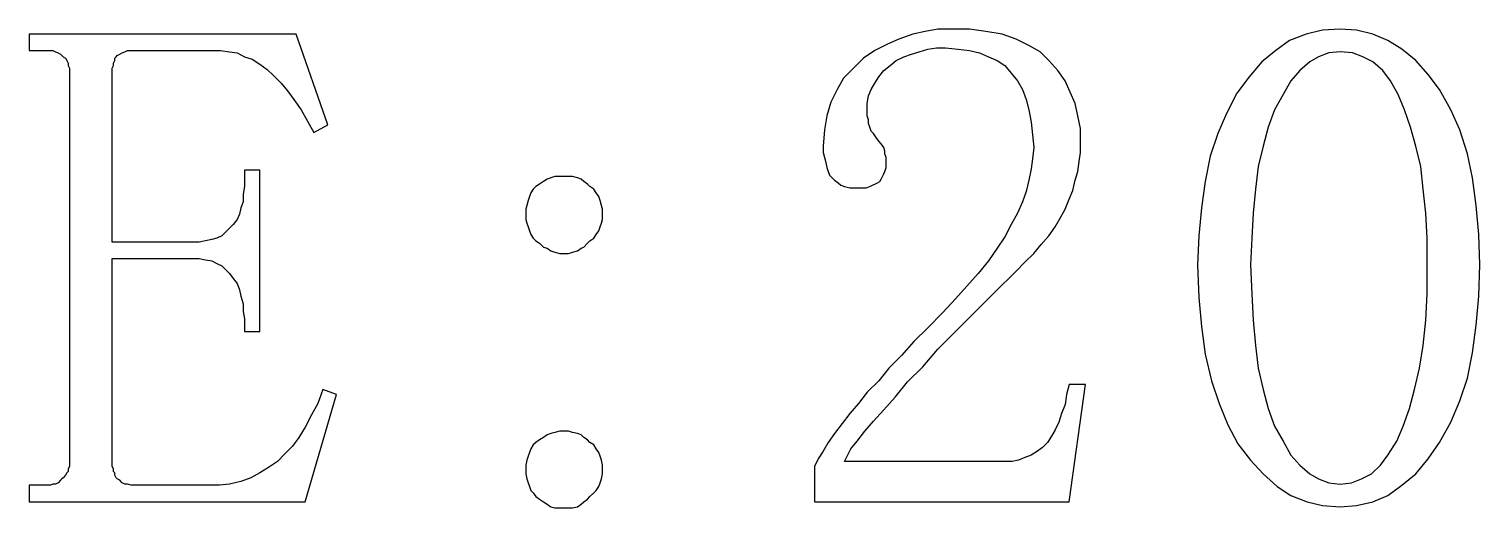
# Model space of a CAD drawing. Extents: x -210 to 210, y -160 to 160.
# Drawn here: x -183.85 to -172.34, y -139.46 to -135.66 of the extents above; entities that cross this region are included whole.
import ezdxf

# ---------------------------------------------------------------- set-up
doc = ezdxf.new("R2010")
doc.units = 0
doc.header["$MEASUREMENT"] = 0
doc.layers.get('0').update_dxf_attribs({"linetype": 'CONTINUOUS'})

msp = doc.modelspace()

# ---------------------------------------------------------------- linework, layer by layer
for points in [[(-183.85, -135.7), (-183.85, -135.83), (-183.85, -135.83), (-183.74, -135.83), (-183.74, -135.83), (-183.71, -135.83), (-183.71, -135.83), (-183.69, -135.83), (-183.69, -135.83), (-183.66, -135.83), (-183.66, -135.83), (-183.64, -135.84), (-183.64, -135.84), (-183.62, -135.85), (-183.62, -135.85), (-183.6, -135.86), (-183.6, -135.86), (-183.59, -135.87), (-183.59, -135.87), (-183.58, -135.88), (-183.58, -135.88), (-183.56, -135.89), (-183.56, -135.89), (-183.55, -135.91), (-183.55, -135.91), (-183.54, -135.93), (-183.54, -135.93), (-183.54, -135.95), (-183.54, -135.95), (-183.53, -135.97), (-183.53, -135.97), (-183.53, -135.99), (-183.53, -135.99), (-183.53, -139.1), (-183.53, -139.1), (-183.53, -139.13), (-183.53, -139.13), (-183.54, -139.15), (-183.54, -139.15), (-183.54, -139.17), (-183.54, -139.17), (-183.55, -139.18), (-183.55, -139.18), (-183.56, -139.2), (-183.56, -139.2), (-183.58, -139.22), (-183.58, -139.22), (-183.59, -139.23), (-183.59, -139.23), (-183.6, -139.24), (-183.6, -139.24), (-183.62, -139.26), (-183.62, -139.26), (-183.64, -139.27), (-183.64, -139.27), (-183.66, -139.27), (-183.66, -139.27), (-183.68, -139.28), (-183.68, -139.28), (-183.7, -139.28), (-183.7, -139.28), (-183.73, -139.28), (-183.73, -139.28), (-183.85, -139.28), (-183.85, -139.28), (-183.85, -139.41), (-183.85, -139.41), (-181.66, -139.41), (-181.66, -139.41), (-181.41, -138.56), (-181.41, -138.56), (-181.52, -138.52), (-181.52, -138.52), (-181.56, -138.63), (-181.56, -138.63), (-181.61, -138.72), (-181.61, -138.72), (-181.66, -138.82), (-181.66, -138.82), (-181.71, -138.9), (-181.71, -138.9), (-181.76, -138.97), (-181.76, -138.97), (-181.82, -139.03), (-181.82, -139.03), (-181.88, -139.09), (-181.88, -139.09), (-181.95, -139.14), (-181.95, -139.14), (-182.02, -139.18), (-182.02, -139.18), (-182.09, -139.22), (-182.09, -139.22), (-182.17, -139.25), (-182.17, -139.25), (-182.26, -139.27), (-182.26, -139.27), (-182.34, -139.28), (-182.34, -139.28), (-182.44, -139.28), (-182.44, -139.28), (-182.99, -139.28), (-182.99, -139.28), (-183.02, -139.28), (-183.02, -139.28), (-183.04, -139.28), (-183.04, -139.28), (-183.07, -139.27), (-183.07, -139.27), (-183.09, -139.27), (-183.09, -139.27), (-183.11, -139.26), (-183.11, -139.26), (-183.13, -139.24), (-183.13, -139.24), (-183.15, -139.23), (-183.15, -139.23), (-183.16, -139.22), (-183.16, -139.22), (-183.17, -139.2), (-183.17, -139.2), (-183.17, -139.18), (-183.17, -139.18), (-183.18, -139.17), (-183.18, -139.17), (-183.18, -139.15), (-183.18, -139.15), (-183.19, -139.13), (-183.19, -139.13), (-183.19, -139.1), (-183.19, -139.1), (-183.19, -137.48), (-183.19, -137.48), (-182.56, -137.48), (-182.56, -137.48), (-182.5, -137.48), (-182.5, -137.48), (-182.45, -137.49), (-182.45, -137.49), (-182.4, -137.5), (-182.4, -137.5), (-182.36, -137.52), (-182.36, -137.52), (-182.32, -137.54), (-182.32, -137.54), (-182.29, -137.57), (-182.29, -137.57), (-182.26, -137.6), (-182.26, -137.6), (-182.23, -137.64), (-182.23, -137.64), (-182.2, -137.68), (-182.2, -137.68), (-182.18, -137.73), (-182.18, -137.73), (-182.17, -137.78), (-182.17, -137.78), (-182.15, -137.84), (-182.15, -137.84), (-182.15, -137.9), (-182.15, -137.9), (-182.14, -137.96), (-182.14, -137.96), (-182.14, -138.06), (-182.14, -138.06), (-182.02, -138.06), (-182.02, -138.06), (-182.02, -136.78), (-182.02, -136.78), (-182.14, -136.78), (-182.14, -136.78), (-182.14, -136.91), (-182.14, -136.91), (-182.15, -136.97), (-182.15, -136.97), (-182.15, -137.03), (-182.15, -137.03), (-182.17, -137.08), (-182.17, -137.08), (-182.18, -137.13), (-182.18, -137.13), (-182.2, -137.17), (-182.2, -137.17), (-182.23, -137.21), (-182.23, -137.21), (-182.26, -137.24), (-182.26, -137.24), (-182.29, -137.27), (-182.29, -137.27), (-182.32, -137.3), (-182.32, -137.3), (-182.36, -137.32), (-182.36, -137.32), (-182.4, -137.33), (-182.4, -137.33), (-182.45, -137.34), (-182.45, -137.34), (-182.5, -137.35), (-182.5, -137.35), (-182.56, -137.35), (-182.56, -137.35), (-183.19, -137.35), (-183.19, -137.35), (-183.19, -135.99), (-183.19, -135.99), (-183.19, -135.97), (-183.19, -135.97), (-183.18, -135.95), (-183.18, -135.95), (-183.18, -135.93), (-183.18, -135.93), (-183.17, -135.91), (-183.17, -135.91), (-183.17, -135.89), (-183.17, -135.89), (-183.16, -135.88), (-183.16, -135.88), (-183.15, -135.87), (-183.15, -135.87), (-183.13, -135.86), (-183.13, -135.86), (-183.11, -135.85), (-183.11, -135.85), (-183.09, -135.84), (-183.09, -135.84), (-183.07, -135.83), (-183.07, -135.83), (-183.04, -135.83), (-183.04, -135.83), (-183.02, -135.83), (-183.02, -135.83), (-182.99, -135.83), (-182.99, -135.83), (-182.39, -135.83), (-182.39, -135.83), (-182.33, -135.83), (-182.33, -135.83), (-182.26, -135.84), (-182.26, -135.84), (-182.2, -135.85), (-182.2, -135.85), (-182.14, -135.88), (-182.14, -135.88), (-182.08, -135.9), (-182.08, -135.9), (-182.02, -135.94), (-182.02, -135.94), (-181.96, -135.98), (-181.96, -135.98), (-181.91, -136.03), (-181.91, -136.03), (-181.85, -136.09), (-181.85, -136.09), (-181.8, -136.15), (-181.8, -136.15), (-181.75, -136.22), (-181.75, -136.22), (-181.69, -136.3), (-181.69, -136.3), (-181.64, -136.39), (-181.64, -136.39), (-181.59, -136.48), (-181.59, -136.48), (-181.48, -136.42), (-181.48, -136.42), (-181.73, -135.7), (-181.73, -135.7), (-183.85, -135.7)], [(-175.89, -136.5), (-175.88, -136.6), (-175.88, -136.6), (-175.89, -136.69), (-175.89, -136.69), (-175.9, -136.77), (-175.9, -136.77), (-175.92, -136.86), (-175.92, -136.86), (-175.94, -136.95), (-175.94, -136.95), (-175.97, -137.03), (-175.97, -137.03), (-176.01, -137.12), (-176.01, -137.12), (-176.06, -137.21), (-176.06, -137.21), (-176.11, -137.31), (-176.11, -137.31), (-176.17, -137.4), (-176.17, -137.4), (-176.24, -137.5), (-176.24, -137.5), (-176.32, -137.6), (-176.32, -137.6), (-176.41, -137.7), (-176.41, -137.7), (-176.5, -137.8), (-176.5, -137.8), (-176.6, -137.91), (-176.6, -137.91), (-176.72, -138.03), (-176.72, -138.03), (-176.83, -138.14), (-176.83, -138.14), (-176.93, -138.25), (-176.93, -138.25), (-177.03, -138.35), (-177.03, -138.35), (-177.11, -138.45), (-177.11, -138.45), (-177.2, -138.54), (-177.2, -138.54), (-177.27, -138.63), (-177.27, -138.63), (-177.34, -138.71), (-177.34, -138.71), (-177.4, -138.79), (-177.4, -138.79), (-177.46, -138.87), (-177.46, -138.87), (-177.51, -138.94), (-177.51, -138.94), (-177.55, -139.01), (-177.55, -139.01), (-177.59, -139.07), (-177.59, -139.07), (-177.62, -139.13), (-177.62, -139.13), (-177.62, -139.41), (-177.62, -139.41), (-175.6, -139.41), (-175.6, -139.41), (-175.47, -138.48), (-175.47, -138.48), (-175.6, -138.48), (-175.6, -138.48), (-175.62, -138.56), (-175.62, -138.56), (-175.63, -138.64), (-175.63, -138.64), (-175.66, -138.71), (-175.66, -138.71), (-175.68, -138.78), (-175.68, -138.78), (-175.71, -138.84), (-175.71, -138.84), (-175.74, -138.89), (-175.74, -138.89), (-175.77, -138.94), (-175.77, -138.94), (-175.81, -138.98), (-175.81, -138.98), (-175.85, -139.01), (-175.85, -139.01), (-175.9, -139.04), (-175.9, -139.04), (-175.95, -139.06), (-175.95, -139.06), (-176, -139.08), (-176, -139.08), (-176.05, -139.09), (-176.05, -139.09), (-176.1, -139.09), (-176.1, -139.09), (-177.38, -139.09), (-177.38, -139.09), (-177.36, -139.05), (-177.36, -139.05), (-177.33, -138.99), (-177.33, -138.99), (-177.28, -138.93), (-177.28, -138.93), (-177.22, -138.85), (-177.22, -138.85), (-177.15, -138.77), (-177.15, -138.77), (-177.07, -138.68), (-177.07, -138.68), (-176.98, -138.58), (-176.98, -138.58), (-176.88, -138.46), (-176.88, -138.46), (-176.76, -138.34), (-176.76, -138.34), (-176.64, -138.2), (-176.64, -138.2), (-176.5, -138.06), (-176.5, -138.06), (-176.35, -137.91), (-176.35, -137.91), (-176.19, -137.75), (-176.19, -137.75), (-176.02, -137.58), (-176.02, -137.58), (-175.95, -137.51), (-175.95, -137.51), (-175.88, -137.44), (-175.88, -137.44), (-175.82, -137.37), (-175.82, -137.37), (-175.76, -137.3), (-175.76, -137.3), (-175.71, -137.23), (-175.71, -137.23), (-175.67, -137.16), (-175.67, -137.16), (-175.63, -137.09), (-175.63, -137.09), (-175.6, -137.01), (-175.6, -137.01), (-175.57, -136.94), (-175.57, -136.94), (-175.55, -136.86), (-175.55, -136.86), (-175.53, -136.79), (-175.53, -136.79), (-175.52, -136.71), (-175.52, -136.71), (-175.51, -136.64), (-175.51, -136.64), (-175.51, -136.56), (-175.51, -136.56), (-175.51, -136.45), (-175.51, -136.45), (-175.53, -136.35), (-175.53, -136.35), (-175.55, -136.25), (-175.55, -136.25), (-175.59, -136.16), (-175.59, -136.16), (-175.63, -136.07), (-175.63, -136.07), (-175.69, -135.99), (-175.69, -135.99), (-175.76, -135.91), (-175.76, -135.91), (-175.83, -135.84), (-175.83, -135.84), (-175.92, -135.79), (-175.92, -135.79), (-176.02, -135.74), (-176.02, -135.74), (-176.13, -135.7), (-176.13, -135.7), (-176.26, -135.68), (-176.26, -135.68), (-176.39, -135.66), (-176.39, -135.66), (-176.53, -135.66), (-176.53, -135.66), (-176.64, -135.66), (-176.64, -135.66), (-176.74, -135.68), (-176.74, -135.68), (-176.84, -135.7), (-176.84, -135.7), (-176.95, -135.74), (-176.95, -135.74), (-177.04, -135.78), (-177.04, -135.78), (-177.14, -135.83), (-177.14, -135.83), (-177.23, -135.89), (-177.23, -135.89), (-177.31, -135.97), (-177.31, -135.97), (-177.39, -136.05), (-177.39, -136.05), (-177.44, -136.14), (-177.44, -136.14), (-177.49, -136.24), (-177.49, -136.24), (-177.52, -136.35), (-177.52, -136.35), (-177.54, -136.46), (-177.54, -136.46), (-177.55, -136.59), (-177.55, -136.59), (-177.55, -136.64), (-177.55, -136.64), (-177.54, -136.68), (-177.54, -136.68), (-177.53, -136.72), (-177.53, -136.72), (-177.52, -136.76), (-177.52, -136.76), (-177.51, -136.79), (-177.51, -136.79), (-177.5, -136.82), (-177.5, -136.82), (-177.48, -136.84), (-177.48, -136.84), (-177.46, -136.86), (-177.46, -136.86), (-177.43, -136.88), (-177.43, -136.88), (-177.41, -136.9), (-177.41, -136.9), (-177.38, -136.91), (-177.38, -136.91), (-177.34, -136.92), (-177.34, -136.92), (-177.31, -136.92), (-177.31, -136.92), (-177.27, -136.92), (-177.27, -136.92), (-177.24, -136.92), (-177.24, -136.92), (-177.21, -136.92), (-177.21, -136.92), (-177.18, -136.91), (-177.18, -136.91), (-177.16, -136.9), (-177.16, -136.9), (-177.14, -136.89), (-177.14, -136.89), (-177.12, -136.88), (-177.12, -136.88), (-177.1, -136.87), (-177.1, -136.87), (-177.09, -136.85), (-177.09, -136.85), (-177.08, -136.83), (-177.08, -136.83), (-177.07, -136.81), (-177.07, -136.81), (-177.06, -136.79), (-177.06, -136.79), (-177.05, -136.76), (-177.05, -136.76), (-177.05, -136.73), (-177.05, -136.73), (-177.05, -136.7), (-177.05, -136.7), (-177.05, -136.68), (-177.05, -136.68), (-177.06, -136.65), (-177.06, -136.65), (-177.06, -136.63), (-177.06, -136.63), (-177.07, -136.6), (-177.07, -136.6), (-177.09, -136.57), (-177.09, -136.57), (-177.11, -136.55), (-177.11, -136.55), (-177.13, -136.52), (-177.13, -136.52), (-177.15, -136.49), (-177.15, -136.49), (-177.17, -136.47), (-177.17, -136.47), (-177.18, -136.44), (-177.18, -136.44), (-177.19, -136.41), (-177.19, -136.41), (-177.19, -136.38), (-177.19, -136.38), (-177.2, -136.35), (-177.2, -136.35), (-177.2, -136.31), (-177.2, -136.31), (-177.2, -136.25), (-177.2, -136.25), (-177.19, -136.19), (-177.19, -136.19), (-177.17, -136.14), (-177.17, -136.14), (-177.14, -136.09), (-177.14, -136.09), (-177.11, -136.04), (-177.11, -136.04), (-177.07, -135.99), (-177.07, -135.99), (-177.02, -135.95), (-177.02, -135.95), (-176.97, -135.91), (-176.97, -135.91), (-176.91, -135.88), (-176.91, -135.88), (-176.85, -135.86), (-176.85, -135.86), (-176.79, -135.84), (-176.79, -135.84), (-176.72, -135.82), (-176.72, -135.82), (-176.65, -135.81), (-176.65, -135.81), (-176.58, -135.81), (-176.58, -135.81), (-176.48, -135.82), (-176.48, -135.82), (-176.39, -135.83), (-176.39, -135.83), (-176.31, -135.85), (-176.31, -135.85), (-176.24, -135.88), (-176.24, -135.88), (-176.17, -135.91), (-176.17, -135.91), (-176.11, -135.95), (-176.11, -135.95), (-176.06, -136.01), (-176.06, -136.01), (-176.01, -136.07), (-176.01, -136.07), (-175.97, -136.14), (-175.97, -136.14), (-175.94, -136.22), (-175.94, -136.22), (-175.92, -136.3), (-175.92, -136.3), (-175.9, -136.4), (-175.9, -136.4), (-175.89, -136.5)], [(-173.59, -139.44), (-173.45, -139.45), (-173.45, -139.45), (-173.32, -139.44), (-173.32, -139.44), (-173.19, -139.41), (-173.19, -139.41), (-173.07, -139.36), (-173.07, -139.36), (-172.96, -139.28), (-172.96, -139.28), (-172.85, -139.19), (-172.85, -139.19), (-172.75, -139.07), (-172.75, -139.07), (-172.66, -138.94), (-172.66, -138.94), (-172.57, -138.78), (-172.57, -138.78), (-172.5, -138.61), (-172.5, -138.61), (-172.44, -138.43), (-172.44, -138.43), (-172.4, -138.23), (-172.4, -138.23), (-172.37, -138.01), (-172.37, -138.01), (-172.35, -137.78), (-172.35, -137.78), (-172.34, -137.53), (-172.34, -137.53), (-172.35, -137.29), (-172.35, -137.29), (-172.37, -137.06), (-172.37, -137.06), (-172.4, -136.84), (-172.4, -136.84), (-172.44, -136.65), (-172.44, -136.65), (-172.5, -136.46), (-172.5, -136.46), (-172.57, -136.3), (-172.57, -136.3), (-172.66, -136.14), (-172.66, -136.14), (-172.75, -136.02), (-172.75, -136.02), (-172.85, -135.91), (-172.85, -135.91), (-172.96, -135.82), (-172.96, -135.82), (-173.07, -135.75), (-173.07, -135.75), (-173.19, -135.7), (-173.19, -135.7), (-173.32, -135.67), (-173.32, -135.67), (-173.45, -135.66), (-173.45, -135.66), (-173.59, -135.67), (-173.59, -135.67), (-173.72, -135.7), (-173.72, -135.7), (-173.85, -135.75), (-173.85, -135.75), (-173.96, -135.83), (-173.96, -135.83), (-174.07, -135.92), (-174.07, -135.92), (-174.17, -136.04), (-174.17, -136.04), (-174.27, -136.17), (-174.27, -136.17), (-174.35, -136.33), (-174.35, -136.33), (-174.42, -136.49), (-174.42, -136.49), (-174.48, -136.67), (-174.48, -136.67), (-174.52, -136.87), (-174.52, -136.87), (-174.55, -137.08), (-174.55, -137.08), (-174.57, -137.3), (-174.57, -137.3), (-174.58, -137.53), (-174.58, -137.53), (-174.57, -137.79), (-174.57, -137.79), (-174.55, -138.02), (-174.55, -138.02), (-174.52, -138.24), (-174.52, -138.24), (-174.47, -138.45), (-174.47, -138.45), (-174.41, -138.63), (-174.41, -138.63), (-174.34, -138.8), (-174.34, -138.8), (-174.26, -138.95), (-174.26, -138.95), (-174.16, -139.08), (-174.16, -139.08), (-174.06, -139.19), (-174.06, -139.19), (-173.95, -139.29), (-173.95, -139.29), (-173.84, -139.36), (-173.84, -139.36), (-173.71, -139.41), (-173.71, -139.41), (-173.59, -139.44)], [(-173.45, -135.84), (-173.54, -135.85), (-173.54, -135.85), (-173.62, -135.88), (-173.62, -135.88), (-173.69, -135.92), (-173.69, -135.92), (-173.77, -135.99), (-173.77, -135.99), (-173.84, -136.07), (-173.84, -136.07), (-173.9, -136.18), (-173.9, -136.18), (-173.97, -136.3), (-173.97, -136.3), (-174.02, -136.44), (-174.02, -136.44), (-174.06, -136.59), (-174.06, -136.59), (-174.1, -136.75), (-174.1, -136.75), (-174.12, -136.93), (-174.12, -136.93), (-174.14, -137.12), (-174.14, -137.12), (-174.15, -137.32), (-174.15, -137.32), (-174.16, -137.53), (-174.16, -137.53), (-174.15, -137.76), (-174.15, -137.76), (-174.14, -137.97), (-174.14, -137.97), (-174.12, -138.17), (-174.12, -138.17), (-174.1, -138.35), (-174.1, -138.35), (-174.06, -138.52), (-174.06, -138.52), (-174.02, -138.67), (-174.02, -138.67), (-173.97, -138.81), (-173.97, -138.81), (-173.9, -138.93), (-173.9, -138.93), (-173.84, -139.04), (-173.84, -139.04), (-173.77, -139.12), (-173.77, -139.12), (-173.69, -139.19), (-173.69, -139.19), (-173.62, -139.23), (-173.62, -139.23), (-173.54, -139.26), (-173.54, -139.26), (-173.45, -139.27), (-173.45, -139.27), (-173.36, -139.26), (-173.36, -139.26), (-173.28, -139.23), (-173.28, -139.23), (-173.2, -139.19), (-173.2, -139.19), (-173.13, -139.12), (-173.13, -139.12), (-173.07, -139.04), (-173.07, -139.04), (-173, -138.93), (-173, -138.93), (-172.95, -138.81), (-172.95, -138.81), (-172.9, -138.67), (-172.9, -138.67), (-172.86, -138.52), (-172.86, -138.52), (-172.82, -138.35), (-172.82, -138.35), (-172.79, -138.17), (-172.79, -138.17), (-172.77, -137.97), (-172.77, -137.97), (-172.76, -137.76), (-172.76, -137.76), (-172.76, -137.53), (-172.76, -137.53), (-172.76, -137.32), (-172.76, -137.32), (-172.77, -137.12), (-172.77, -137.12), (-172.79, -136.93), (-172.79, -136.93), (-172.81, -136.75), (-172.81, -136.75), (-172.85, -136.59), (-172.85, -136.59), (-172.89, -136.44), (-172.89, -136.44), (-172.94, -136.3), (-172.94, -136.3), (-172.99, -136.18), (-172.99, -136.18), (-173.05, -136.07), (-173.05, -136.07), (-173.11, -135.99), (-173.11, -135.99), (-173.19, -135.92), (-173.19, -135.92), (-173.27, -135.88), (-173.27, -135.88), (-173.35, -135.85), (-173.35, -135.85), (-173.45, -135.84)], [(-179.3, -137.17), (-179.3, -137.13), (-179.3, -137.13), (-179.3, -137.09), (-179.3, -137.09), (-179.31, -137.06), (-179.31, -137.06), (-179.32, -137.02), (-179.32, -137.02), (-179.33, -136.99), (-179.33, -136.99), (-179.35, -136.96), (-179.35, -136.96), (-179.37, -136.93), (-179.37, -136.93), (-179.4, -136.91), (-179.4, -136.91), (-179.42, -136.89), (-179.42, -136.89), (-179.45, -136.87), (-179.45, -136.87), (-179.47, -136.85), (-179.47, -136.85), (-179.5, -136.84), (-179.5, -136.84), (-179.54, -136.83), (-179.54, -136.83), (-179.57, -136.83), (-179.57, -136.83), (-179.6, -136.83), (-179.6, -136.83), (-179.64, -136.83), (-179.64, -136.83), (-179.68, -136.83), (-179.68, -136.83), (-179.71, -136.84), (-179.71, -136.84), (-179.74, -136.85), (-179.74, -136.85), (-179.77, -136.87), (-179.77, -136.87), (-179.8, -136.89), (-179.8, -136.89), (-179.83, -136.91), (-179.83, -136.91), (-179.85, -136.93), (-179.85, -136.93), (-179.87, -136.96), (-179.87, -136.96), (-179.88, -136.99), (-179.88, -136.99), (-179.89, -137.02), (-179.89, -137.02), (-179.9, -137.06), (-179.9, -137.06), (-179.91, -137.09), (-179.91, -137.09), (-179.91, -137.13), (-179.91, -137.13), (-179.91, -137.17), (-179.91, -137.17), (-179.9, -137.2), (-179.9, -137.2), (-179.89, -137.23), (-179.89, -137.23), (-179.88, -137.26), (-179.88, -137.26), (-179.87, -137.29), (-179.87, -137.29), (-179.85, -137.32), (-179.85, -137.32), (-179.83, -137.34), (-179.83, -137.34), (-179.8, -137.36), (-179.8, -137.36), (-179.77, -137.39), (-179.77, -137.39), (-179.74, -137.4), (-179.74, -137.4), (-179.71, -137.42), (-179.71, -137.42), (-179.68, -137.43), (-179.68, -137.43), (-179.64, -137.44), (-179.64, -137.44), (-179.6, -137.44), (-179.6, -137.44), (-179.57, -137.44), (-179.57, -137.44), (-179.54, -137.43), (-179.54, -137.43), (-179.5, -137.42), (-179.5, -137.42), (-179.47, -137.4), (-179.47, -137.4), (-179.45, -137.39), (-179.45, -137.39), (-179.42, -137.36), (-179.42, -137.36), (-179.4, -137.34), (-179.4, -137.34), (-179.37, -137.32), (-179.37, -137.32), (-179.35, -137.29), (-179.35, -137.29), (-179.33, -137.26), (-179.33, -137.26), (-179.32, -137.23), (-179.32, -137.23), (-179.31, -137.2), (-179.31, -137.2), (-179.3, -137.17)], [(-179.3, -139.19), (-179.3, -139.16), (-179.3, -139.16), (-179.3, -139.12), (-179.3, -139.12), (-179.31, -139.08), (-179.31, -139.08), (-179.32, -139.05), (-179.32, -139.05), (-179.33, -139.02), (-179.33, -139.02), (-179.35, -138.99), (-179.35, -138.99), (-179.37, -138.96), (-179.37, -138.96), (-179.4, -138.94), (-179.4, -138.94), (-179.42, -138.92), (-179.42, -138.92), (-179.45, -138.9), (-179.45, -138.9), (-179.47, -138.88), (-179.47, -138.88), (-179.5, -138.87), (-179.5, -138.87), (-179.54, -138.86), (-179.54, -138.86), (-179.57, -138.85), (-179.57, -138.85), (-179.6, -138.85), (-179.6, -138.85), (-179.64, -138.85), (-179.64, -138.85), (-179.68, -138.86), (-179.68, -138.86), (-179.71, -138.87), (-179.71, -138.87), (-179.74, -138.88), (-179.74, -138.88), (-179.77, -138.9), (-179.77, -138.9), (-179.8, -138.92), (-179.8, -138.92), (-179.83, -138.94), (-179.83, -138.94), (-179.85, -138.96), (-179.85, -138.96), (-179.87, -138.99), (-179.87, -138.99), (-179.88, -139.02), (-179.88, -139.02), (-179.89, -139.05), (-179.89, -139.05), (-179.9, -139.08), (-179.9, -139.08), (-179.91, -139.12), (-179.91, -139.12), (-179.91, -139.16), (-179.91, -139.16), (-179.91, -139.19), (-179.91, -139.19), (-179.9, -139.23), (-179.9, -139.23), (-179.89, -139.26), (-179.89, -139.26), (-179.88, -139.29), (-179.88, -139.29), (-179.87, -139.32), (-179.87, -139.32), (-179.85, -139.34), (-179.85, -139.34), (-179.83, -139.37), (-179.83, -139.37), (-179.8, -139.39), (-179.8, -139.39), (-179.77, -139.41), (-179.77, -139.41), (-179.74, -139.43), (-179.74, -139.43), (-179.71, -139.45), (-179.71, -139.45), (-179.68, -139.46), (-179.68, -139.46), (-179.64, -139.46), (-179.64, -139.46), (-179.6, -139.46), (-179.6, -139.46), (-179.57, -139.46), (-179.57, -139.46), (-179.54, -139.46), (-179.54, -139.46), (-179.5, -139.45), (-179.5, -139.45), (-179.47, -139.43), (-179.47, -139.43), (-179.45, -139.41), (-179.45, -139.41), (-179.42, -139.39), (-179.42, -139.39), (-179.4, -139.37), (-179.4, -139.37), (-179.37, -139.34), (-179.37, -139.34), (-179.35, -139.32), (-179.35, -139.32), (-179.33, -139.29), (-179.33, -139.29), (-179.32, -139.26), (-179.32, -139.26), (-179.31, -139.23), (-179.31, -139.23), (-179.3, -139.19)]]:
    msp.add_lwpolyline(points)

doc.saveas('drawing.dxf')
